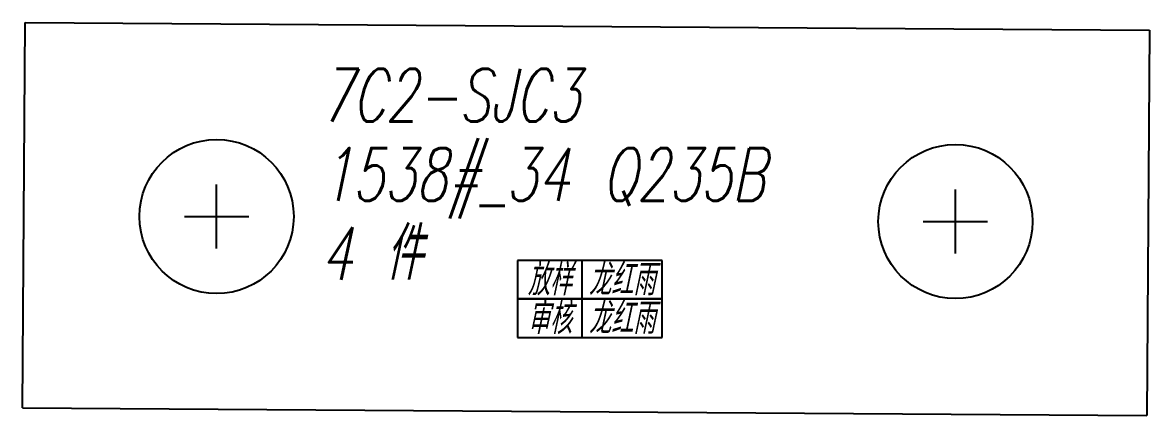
# Model space of a CAD drawing. Header units: millimetres. Extents: x -70.1 to 12, y -14.6 to 1.8.
# Drawn here: x 4.6281 to 4.8035, y -2.2549 to -2.1937 of the extents above; entities that cross this region are included whole.
import ezdxf
from ezdxf.enums import TextEntityAlignment as Align

# ---------------------------------------------------------------- set-up
doc = ezdxf.new("R2010")
doc.units = ezdxf.units.MM
doc.header["$LTSCALE"] = 0.035
doc.header["$PDMODE"] = 2
doc.header["$PDSIZE"] = 0.005
for name, color, linetype in [('0co1', 7, 'Continuous'), ('文字', 100, 'Continuous'), ('签名', 141, 'Continuous')]:
    doc.layers.add(name, color=color, linetype=linetype)
doc.styles.add('HZ', font='txt.shx', dxfattribs={"width": 0.7, "oblique": 12, "bigfont": 'hztxt.shx'})

# ---------------------------------------------------------------- blocks, each defined once
blk = doc.blocks.new('bqian')
for p, q in [((0.045, 0.024), (0, 0.024)), ((0, 0.024), (0, 0.012)), ((0.02, 0.024), (0.02, 0)), ((0.045, 0.012), (0.045, 0.024)), ((0, 0.012), (0.045, 0.012)), ((0.045, 0.012), (0, 0.012)), ((0, 0.012), (0, 0)), ((0.045, 0), (0.045, 0.012)), ((0, 0), (0.045, 0))]:
    blk.add_line(p, q)
at = {"style": 'HZ', "oblique": 12, "width": 0.7}
for s, p in [('放样', (0.01, 0.018)), ('审核', (0.01, 0.006))]:
    blk.add_text(s, height=0.009852, dxfattribs=at).set_placement(p, align=Align.MIDDLE_CENTER)
for p in [(0.0325, 0.018), (0.0325, 0.006)]:
    blk.add_attdef('龙红雨', text='', height=0.00985, dxfattribs=at).set_placement(p, align=Align.MIDDLE_CENTER)
blk = doc.blocks.new('co')
at = {"color": 211}
blk.add_circle((0, 0), 1, dxfattribs=at)

msp = doc.modelspace()

# ---------------------------------------------------------------- linework, layer by layer
at = {"layer": '0co1', "color": 1}
for p, q in [((4.62811, -2.25367), (4.62852, -2.19367)), ((4.62852, -2.19367), (4.80351, -2.19486)), ((4.80351, -2.19486), (4.8031, -2.25486)), ((4.62811, -2.25367), (4.8031, -2.25486))]:
    msp.add_line(p, q, dxfattribs=at)
at = {"layer": '签名'}
for p in [(4.65831, -2.22388), (4.77331, -2.22466)]:
    msp.add_point(p, dxfattribs=at)

# ---------------------------------------------------------------- block references
at = {"xscale": 0.01200000000000001, "yscale": 0.01200000000000001, "zscale": 0.012}
for p in [(4.65831, -2.22388), (4.77331, -2.22466)]:
    msp.add_blockref('co', p, dxfattribs=at)
at = {"layer": '签名'}
ref = msp.add_blockref('bqian', (4.70514, -2.24272), dxfattribs=dict(at, xscale=0.5000000000000004, yscale=0.5, zscale=0.5))
ref.add_attrib('龙红雨', '龙红雨', dxfattribs={"layer": '0', "height": 0.004926, "style": 'HZ', "oblique": 12, "width": 0.7}).set_placement((4.72139, -2.23372), align=Align.MIDDLE_CENTER)
ref.add_attrib('龙红雨', '龙红雨', dxfattribs={"layer": '0', "height": 0.004926, "style": 'HZ', "oblique": 12, "width": 0.7}).set_placement((4.72139, -2.23972), align=Align.MIDDLE_CENTER)

# ---------------------------------------------------------------- texts
at = {"layer": '文字', "style": 'HZ', "oblique": 12, "width": 0.7}
for s, p in [('7C2-SJC3', (4.67451, -2.20911)), ('1538#_34 Q235B', (4.67451, -2.22143)), ('4 件', (4.67451, -2.23374))]:
    msp.add_text(s, height=0.00821, dxfattribs=at).set_placement(p)

doc.saveas('drawing.dxf')
